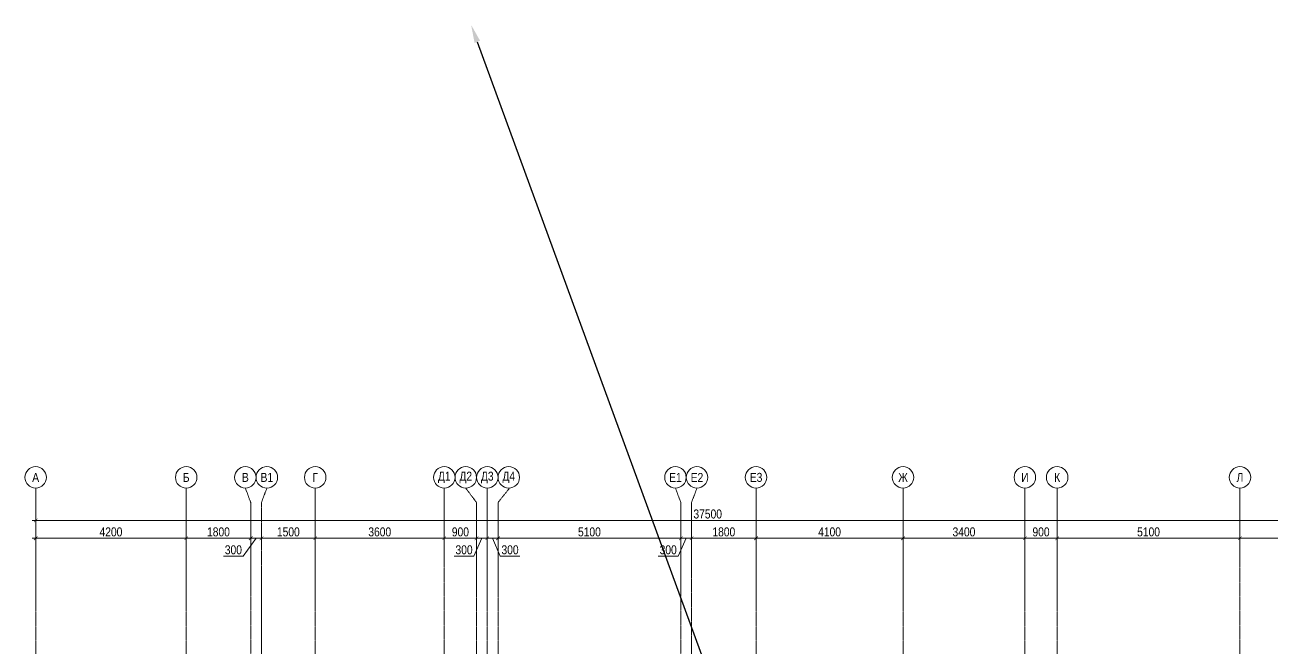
# Model space of a CAD drawing. Header units: millimetres. Extents: x -65509 to 912790, y 446 to 713294.
# Drawn here: x 389301 to 424070, y 641786 to 659149 of the extents above; entities that cross this region are included whole.
import ezdxf
from ezdxf import colors
from ezdxf.entities.mleader import LeaderData, LeaderLine
from ezdxf.enums import TextEntityAlignment as Align
from ezdxf.math import Vec2, Vec3

# ---------------------------------------------------------------- set-up
doc = ezdxf.new("R2010")
doc.units = ezdxf.units.MM
doc.linetypes.add('CENTER2', pattern=[28.575, 19.05, -3.175, 3.175, -3.175])
doc.layers.get('Defpoints').update_dxf_attribs({"color": 250})
doc.layers.add('АР_Делит', color=250, linetype='Continuous', lineweight=0, plot=False)
doc.layers.add('РД_Оси_100', color=250, linetype='Continuous', lineweight=0)
doc.layers.add('РД_Оси_размер', color=250, linetype='Continuous', lineweight=0)
doc.styles.add('style1', font='ARIALN.TTF')
doc.styles.add('ккк', font='isocpeur.ttf', dxfattribs={"width": 0.85, "oblique": 15})
doc.dimstyles.new('Dim100_ареал', dxfattribs={"dimscale": 100, "dimtxt": 2.5, "dimasz": 1, "dimexe": 1, "dimexo": 1, "dimgap": 0.5, "dimtad": 1, "dimzin": 12, "dimdsep": 46, "dimtxsty": 'style1', "dimblk": 'ARCHTICK', "dimcen": 1, "dimdle": 1, "dimclrd": 256, "dimclre": 256, "dimaunit": 1, "dimadec": 0, "dimazin": 3, "dimtfac": 1, "dimtmove": 1, "dimatfit": 3, "dimldrblk": 'OPEN30', "dimfxl": 4, "dimfxlon": 1, "dimtolj": 1, "dimtzin": 0, "dimlwd": 9, "dimlwe": 9, "dimarcsym": 0})

# ---------------------------------------------------------------- blocks, each defined once
blk = doc.blocks.new('A-iden')
at = {"linetype": 'Continuous', "lineweight": 5}
blk.add_circle((0, -4), 3, dxfattribs=at)
at = {"color": 0, "linetype": 'Continuous', "lineweight": 20, "style": 'ккк', "width": 0.85}
blk.add_attdef('ID', text='', height=8, dxfattribs=at).set_placement((0.31, -3.85), align=Align.MIDDLE_CENTER)
blk = doc.blocks.new('_ArchTick')
at = {"color": 0, "linetype": 'ByBlock', "const_width": 0.15}
blk.add_lwpolyline([(-0.5, -0.5), (0.5, 0.5)], dxfattribs=at)
blk = doc.blocks.new('*D334')
at = {"layer": 'Defpoints', "color": 0, "transparency": 16777216}
for p in [(37500, 139039), (0, 137039), (37500, 137039)]:
    blk.add_point(p, dxfattribs=at)
at = {"layer": 'РД_Оси_размер', "color": 0, "lineweight": 5, "transparency": 16777216}
for p, q in [((0, 138839), (0, 139139)), ((37500, 138839), (37500, 139139)), ((-100, 139039), (37600, 139039))]:
    blk.add_line(p, q, dxfattribs=at)
at = {"layer": 'РД_Оси_размер', "color": 0, "lineweight": 5, "transparency": 16777216, "xscale": 100, "yscale": 100, "zscale": 100, "rotation": 180}
blk.add_blockref('_ArchTick', (0, 139039), dxfattribs=at)
at = {"layer": 'РД_Оси_размер', "color": 0, "lineweight": 5, "transparency": 16777216, "xscale": 100, "yscale": 100, "zscale": 100}
blk.add_blockref('_ArchTick', (37500, 139039), dxfattribs=at)
at = {"layer": 'РД_Оси_размер', "color": 0, "transparency": 16777216, "insert": (18750, 139216), "char_height": 250, "attachment_point": 5, "style": 'style1'}
blk.add_mtext('\\A1;37500', dxfattribs=at)
blk = doc.blocks.new('_Open30')
at = {"color": 0, "linetype": 'ByBlock', "lineweight": -2}
for p, q in [((-1, 0.27), (0, 0)), ((0, 0), (-1, -0.27)), ((0, 0), (-1, 0))]:
    blk.add_line(p, q, dxfattribs=at)
blk = doc.blocks.new('*D336')
at = {"layer": 'Defpoints', "color": 0, "transparency": 16777216}
for p in [(4200, 138539), (0, 137039), (4200, 137039)]:
    blk.add_point(p, dxfattribs=at)
at = {"layer": 'РД_Оси_размер', "color": 0, "lineweight": 5, "transparency": 16777216}
for p, q in [((-100, 138539), (4300, 138539)), ((0, 138339), (0, 138639)), ((4200, 138339), (4200, 138639))]:
    blk.add_line(p, q, dxfattribs=at)
at = {"layer": 'РД_Оси_размер', "color": 0, "lineweight": 5, "transparency": 16777216, "xscale": 100, "yscale": 100, "zscale": 100, "rotation": 180}
blk.add_blockref('_ArchTick', (0, 138539), dxfattribs=at)
at = {"layer": 'РД_Оси_размер', "color": 0, "lineweight": 5, "transparency": 16777216, "xscale": 100, "yscale": 100, "zscale": 100}
blk.add_blockref('_ArchTick', (4200, 138539), dxfattribs=at)
at = {"layer": 'РД_Оси_размер', "color": 0, "transparency": 16777216, "insert": (2100, 138716), "char_height": 250, "attachment_point": 5, "style": 'style1'}
blk.add_mtext('\\A1;4200', dxfattribs=at)
blk = doc.blocks.new('*D337')
at = {"layer": 'Defpoints', "color": 0, "transparency": 16777216}
for p in [(6000, 138539), (4200, 137039), (6000, 137039)]:
    blk.add_point(p, dxfattribs=at)
at = {"layer": 'РД_Оси_размер', "color": 0, "lineweight": 5, "transparency": 16777216}
for p, q in [((4100, 138539), (6100, 138539)), ((4200, 138339), (4200, 138639)), ((6000, 138339), (6000, 138639))]:
    blk.add_line(p, q, dxfattribs=at)
at = {"layer": 'РД_Оси_размер', "color": 0, "lineweight": 5, "transparency": 16777216, "xscale": 100, "yscale": 100, "zscale": 100, "rotation": 180}
blk.add_blockref('_ArchTick', (4200, 138539), dxfattribs=at)
at = {"layer": 'РД_Оси_размер', "color": 0, "lineweight": 5, "transparency": 16777216, "xscale": 100, "yscale": 100, "zscale": 100}
blk.add_blockref('_ArchTick', (6000, 138539), dxfattribs=at)
at = {"layer": 'РД_Оси_размер', "color": 0, "transparency": 16777216, "insert": (5100, 138716), "char_height": 250, "attachment_point": 5, "style": 'style1'}
blk.add_mtext('\\A1;1800', dxfattribs=at)
blk = doc.blocks.new('*D338')
at = {"layer": 'Defpoints', "color": 0, "transparency": 16777216}
for p in [(6300, 138539), (6000, 137039), (6300, 137039)]:
    blk.add_point(p, dxfattribs=at)
at = {"layer": 'РД_Оси_размер', "color": 0, "lineweight": 5, "transparency": 16777216}
for p, q in [((6150, 138539), (5792, 138039)), ((5900, 138539), (6400, 138539)), ((6000, 138339), (6000, 138639)), ((6300, 138339), (6300, 138639)), ((5792, 138039), (5240, 138039))]:
    blk.add_line(p, q, dxfattribs=at)
at = {"layer": 'РД_Оси_размер', "color": 0, "lineweight": 5, "transparency": 16777216, "xscale": 100, "yscale": 100, "zscale": 100, "rotation": 180}
blk.add_blockref('_ArchTick', (6000, 138539), dxfattribs=at)
at = {"layer": 'РД_Оси_размер', "color": 0, "lineweight": 5, "transparency": 16777216, "xscale": 100, "yscale": 100, "zscale": 100}
blk.add_blockref('_ArchTick', (6300, 138539), dxfattribs=at)
at = {"layer": 'РД_Оси_размер', "color": 0, "transparency": 16777216, "insert": (5516, 138216), "char_height": 250, "attachment_point": 5, "style": 'style1'}
blk.add_mtext('\\A1;300', dxfattribs=at)
blk = doc.blocks.new('*D391')
at = {"layer": 'Defpoints', "color": 0, "transparency": 16777216}
for p in [(7800, 138539), (6300, 137039), (7800, 137039)]:
    blk.add_point(p, dxfattribs=at)
at = {"layer": 'РД_Оси_размер', "color": 0, "lineweight": 5, "transparency": 16777216}
for p, q in [((6200, 138539), (7900, 138539)), ((6300, 138339), (6300, 138639)), ((7800, 138339), (7800, 138639))]:
    blk.add_line(p, q, dxfattribs=at)
at = {"layer": 'РД_Оси_размер', "color": 0, "lineweight": 5, "transparency": 16777216, "xscale": 100, "yscale": 100, "zscale": 100, "rotation": 180}
blk.add_blockref('_ArchTick', (6300, 138539), dxfattribs=at)
at = {"layer": 'РД_Оси_размер', "color": 0, "lineweight": 5, "transparency": 16777216, "xscale": 100, "yscale": 100, "zscale": 100}
blk.add_blockref('_ArchTick', (7800, 138539), dxfattribs=at)
at = {"layer": 'РД_Оси_размер', "color": 0, "transparency": 16777216, "insert": (7050, 138716), "char_height": 250, "attachment_point": 5, "style": 'style1'}
blk.add_mtext('\\A1;1500', dxfattribs=at)
blk = doc.blocks.new('*D392')
at = {"layer": 'Defpoints', "color": 0, "transparency": 16777216}
for p in [(11400, 138539), (7800, 137039), (11400, 137039)]:
    blk.add_point(p, dxfattribs=at)
at = {"layer": 'РД_Оси_размер', "color": 0, "lineweight": 5, "transparency": 16777216}
for p, q in [((7700, 138539), (11500, 138539)), ((7800, 138339), (7800, 138639)), ((11400, 138339), (11400, 138639))]:
    blk.add_line(p, q, dxfattribs=at)
at = {"layer": 'РД_Оси_размер', "color": 0, "lineweight": 5, "transparency": 16777216, "xscale": 100, "yscale": 100, "zscale": 100, "rotation": 180}
blk.add_blockref('_ArchTick', (7800, 138539), dxfattribs=at)
at = {"layer": 'РД_Оси_размер', "color": 0, "lineweight": 5, "transparency": 16777216, "xscale": 100, "yscale": 100, "zscale": 100}
blk.add_blockref('_ArchTick', (11400, 138539), dxfattribs=at)
at = {"layer": 'РД_Оси_размер', "color": 0, "transparency": 16777216, "insert": (9600, 138716), "char_height": 250, "attachment_point": 5, "style": 'style1'}
blk.add_mtext('\\A1;3600', dxfattribs=at)
blk = doc.blocks.new('*D393')
at = {"layer": 'Defpoints', "color": 0, "transparency": 16777216}
for p in [(12300, 138539), (11400, 137039), (12300, 137039)]:
    blk.add_point(p, dxfattribs=at)
at = {"layer": 'РД_Оси_размер', "color": 0, "lineweight": 5, "transparency": 16777216}
for p, q in [((11300, 138539), (12400, 138539)), ((11400, 138339), (11400, 138639)), ((12300, 138339), (12300, 138639))]:
    blk.add_line(p, q, dxfattribs=at)
at = {"layer": 'РД_Оси_размер', "color": 0, "lineweight": 5, "transparency": 16777216, "xscale": 100, "yscale": 100, "zscale": 100, "rotation": 180}
blk.add_blockref('_ArchTick', (11400, 138539), dxfattribs=at)
at = {"layer": 'РД_Оси_размер', "color": 0, "lineweight": 5, "transparency": 16777216, "xscale": 100, "yscale": 100, "zscale": 100}
blk.add_blockref('_ArchTick', (12300, 138539), dxfattribs=at)
at = {"layer": 'РД_Оси_размер', "color": 0, "transparency": 16777216, "insert": (11850, 138716), "char_height": 250, "attachment_point": 5, "style": 'style1'}
blk.add_mtext('\\A1;900', dxfattribs=at)
blk = doc.blocks.new('*D394')
at = {"layer": 'Defpoints', "color": 0, "transparency": 16777216}
for p in [(12600, 138539), (12300, 137039), (12600, 137039)]:
    blk.add_point(p, dxfattribs=at)
at = {"layer": 'РД_Оси_размер', "color": 0, "lineweight": 5, "transparency": 16777216}
for p, q in [((12200, 138539), (12700, 138539)), ((12450, 138539), (12229, 138039)), ((12300, 138339), (12300, 138639)), ((12600, 138339), (12600, 138639)), ((12229, 138039), (11676, 138039))]:
    blk.add_line(p, q, dxfattribs=at)
at = {"layer": 'РД_Оси_размер', "color": 0, "lineweight": 5, "transparency": 16777216, "xscale": 100, "yscale": 100, "zscale": 100, "rotation": 180}
blk.add_blockref('_ArchTick', (12300, 138539), dxfattribs=at)
at = {"layer": 'РД_Оси_размер', "color": 0, "lineweight": 5, "transparency": 16777216, "xscale": 100, "yscale": 100, "zscale": 100}
blk.add_blockref('_ArchTick', (12600, 138539), dxfattribs=at)
at = {"layer": 'РД_Оси_размер', "color": 0, "transparency": 16777216, "insert": (11952, 138216), "char_height": 250, "attachment_point": 5, "style": 'style1'}
blk.add_mtext('\\A1;300', dxfattribs=at)
blk = doc.blocks.new('*D395')
at = {"layer": 'Defpoints', "color": 0, "transparency": 16777216}
for p in [(12900, 138539), (12600, 137039), (12900, 137039)]:
    blk.add_point(p, dxfattribs=at)
at = {"layer": 'РД_Оси_размер', "color": 0, "lineweight": 5, "transparency": 16777216}
for p, q in [((12500, 138539), (13000, 138539)), ((12600, 138339), (12600, 138639)), ((12750, 138539), (12959, 138039)), ((12900, 138339), (12900, 138639)), ((12959, 138039), (13511, 138039))]:
    blk.add_line(p, q, dxfattribs=at)
at = {"layer": 'РД_Оси_размер', "color": 0, "lineweight": 5, "transparency": 16777216, "xscale": 100, "yscale": 100, "zscale": 100, "rotation": 180}
blk.add_blockref('_ArchTick', (12600, 138539), dxfattribs=at)
at = {"layer": 'РД_Оси_размер', "color": 0, "lineweight": 5, "transparency": 16777216, "xscale": 100, "yscale": 100, "zscale": 100}
blk.add_blockref('_ArchTick', (12900, 138539), dxfattribs=at)
at = {"layer": 'РД_Оси_размер', "color": 0, "transparency": 16777216, "insert": (13235, 138216), "char_height": 250, "attachment_point": 5, "style": 'style1'}
blk.add_mtext('\\A1;300', dxfattribs=at)
blk = doc.blocks.new('*D396')
at = {"layer": 'Defpoints', "color": 0, "transparency": 16777216}
for p in [(18000, 138539), (12900, 137039), (18000, 137039)]:
    blk.add_point(p, dxfattribs=at)
at = {"layer": 'РД_Оси_размер', "color": 0, "lineweight": 5, "transparency": 16777216}
for p, q in [((12800, 138539), (18100, 138539)), ((12900, 138339), (12900, 138639)), ((18000, 138339), (18000, 138639))]:
    blk.add_line(p, q, dxfattribs=at)
at = {"layer": 'РД_Оси_размер', "color": 0, "lineweight": 5, "transparency": 16777216, "xscale": 100, "yscale": 100, "zscale": 100, "rotation": 180}
blk.add_blockref('_ArchTick', (12900, 138539), dxfattribs=at)
at = {"layer": 'РД_Оси_размер', "color": 0, "lineweight": 5, "transparency": 16777216, "xscale": 100, "yscale": 100, "zscale": 100}
blk.add_blockref('_ArchTick', (18000, 138539), dxfattribs=at)
at = {"layer": 'РД_Оси_размер', "color": 0, "transparency": 16777216, "insert": (15450, 138716), "char_height": 250, "attachment_point": 5, "style": 'style1'}
blk.add_mtext('\\A1;5100', dxfattribs=at)
blk = doc.blocks.new('*D397')
at = {"layer": 'Defpoints', "color": 0, "transparency": 16777216}
for p in [(18300, 138539), (18000, 137039), (18300, 137039)]:
    blk.add_point(p, dxfattribs=at)
at = {"layer": 'РД_Оси_размер', "color": 0, "lineweight": 5, "transparency": 16777216}
for p, q in [((17900, 138539), (18400, 138539)), ((18150, 138539), (17925, 138039)), ((18000, 138339), (18000, 138639)), ((18300, 138339), (18300, 138639)), ((17925, 138039), (17372, 138039))]:
    blk.add_line(p, q, dxfattribs=at)
at = {"layer": 'РД_Оси_размер', "color": 0, "lineweight": 5, "transparency": 16777216, "xscale": 100, "yscale": 100, "zscale": 100, "rotation": 180}
blk.add_blockref('_ArchTick', (18000, 138539), dxfattribs=at)
at = {"layer": 'РД_Оси_размер', "color": 0, "lineweight": 5, "transparency": 16777216, "xscale": 100, "yscale": 100, "zscale": 100}
blk.add_blockref('_ArchTick', (18300, 138539), dxfattribs=at)
at = {"layer": 'РД_Оси_размер', "color": 0, "transparency": 16777216, "insert": (17648, 138216), "char_height": 250, "attachment_point": 5, "style": 'style1'}
blk.add_mtext('\\A1;300', dxfattribs=at)
blk = doc.blocks.new('*D398')
at = {"layer": 'Defpoints', "color": 0, "transparency": 16777216}
for p in [(20100, 138539), (18300, 137039), (20100, 137039)]:
    blk.add_point(p, dxfattribs=at)
at = {"layer": 'РД_Оси_размер', "color": 0, "lineweight": 5, "transparency": 16777216}
for p, q in [((18200, 138539), (20200, 138539)), ((18300, 138339), (18300, 138639)), ((20100, 138339), (20100, 138639))]:
    blk.add_line(p, q, dxfattribs=at)
at = {"layer": 'РД_Оси_размер', "color": 0, "lineweight": 5, "transparency": 16777216, "xscale": 100, "yscale": 100, "zscale": 100, "rotation": 180}
blk.add_blockref('_ArchTick', (18300, 138539), dxfattribs=at)
at = {"layer": 'РД_Оси_размер', "color": 0, "lineweight": 5, "transparency": 16777216, "xscale": 100, "yscale": 100, "zscale": 100}
blk.add_blockref('_ArchTick', (20100, 138539), dxfattribs=at)
at = {"layer": 'РД_Оси_размер', "color": 0, "transparency": 16777216, "insert": (19200, 138716), "char_height": 250, "attachment_point": 5, "style": 'style1'}
blk.add_mtext('\\A1;1800', dxfattribs=at)
blk = doc.blocks.new('*D399')
at = {"layer": 'Defpoints', "color": 0, "transparency": 16777216}
for p in [(24200, 138539), (20100, 137039), (24200, 137039)]:
    blk.add_point(p, dxfattribs=at)
at = {"layer": 'РД_Оси_размер', "color": 0, "lineweight": 5, "transparency": 16777216}
for p, q in [((20000, 138539), (24300, 138539)), ((20100, 138339), (20100, 138639)), ((24200, 138339), (24200, 138639))]:
    blk.add_line(p, q, dxfattribs=at)
at = {"layer": 'РД_Оси_размер', "color": 0, "lineweight": 5, "transparency": 16777216, "xscale": 100, "yscale": 100, "zscale": 100, "rotation": 180}
blk.add_blockref('_ArchTick', (20100, 138539), dxfattribs=at)
at = {"layer": 'РД_Оси_размер', "color": 0, "lineweight": 5, "transparency": 16777216, "xscale": 100, "yscale": 100, "zscale": 100}
blk.add_blockref('_ArchTick', (24200, 138539), dxfattribs=at)
at = {"layer": 'РД_Оси_размер', "color": 0, "transparency": 16777216, "insert": (22150, 138716), "char_height": 250, "attachment_point": 5, "style": 'style1'}
blk.add_mtext('\\A1;4100', dxfattribs=at)
blk = doc.blocks.new('*D400')
at = {"layer": 'Defpoints', "color": 0, "transparency": 16777216}
for p in [(27600, 138539), (24200, 137039), (27600, 137039)]:
    blk.add_point(p, dxfattribs=at)
at = {"layer": 'РД_Оси_размер', "color": 0, "lineweight": 5, "transparency": 16777216}
for p, q in [((24100, 138539), (27700, 138539)), ((24200, 138339), (24200, 138639)), ((27600, 138339), (27600, 138639))]:
    blk.add_line(p, q, dxfattribs=at)
at = {"layer": 'РД_Оси_размер', "color": 0, "lineweight": 5, "transparency": 16777216, "xscale": 100, "yscale": 100, "zscale": 100, "rotation": 180}
blk.add_blockref('_ArchTick', (24200, 138539), dxfattribs=at)
at = {"layer": 'РД_Оси_размер', "color": 0, "lineweight": 5, "transparency": 16777216, "xscale": 100, "yscale": 100, "zscale": 100}
blk.add_blockref('_ArchTick', (27600, 138539), dxfattribs=at)
at = {"layer": 'РД_Оси_размер', "color": 0, "transparency": 16777216, "insert": (25900, 138716), "char_height": 250, "attachment_point": 5, "style": 'style1'}
blk.add_mtext('\\A1;3400', dxfattribs=at)
blk = doc.blocks.new('*D401')
at = {"layer": 'Defpoints', "color": 0, "transparency": 16777216}
for p in [(28500, 138539), (27600, 137039), (28500, 137039)]:
    blk.add_point(p, dxfattribs=at)
at = {"layer": 'РД_Оси_размер', "color": 0, "lineweight": 5, "transparency": 16777216}
for p, q in [((27500, 138539), (28600, 138539)), ((27600, 138339), (27600, 138639)), ((28500, 138339), (28500, 138639))]:
    blk.add_line(p, q, dxfattribs=at)
at = {"layer": 'РД_Оси_размер', "color": 0, "lineweight": 5, "transparency": 16777216, "xscale": 100, "yscale": 100, "zscale": 100, "rotation": 180}
blk.add_blockref('_ArchTick', (27600, 138539), dxfattribs=at)
at = {"layer": 'РД_Оси_размер', "color": 0, "lineweight": 5, "transparency": 16777216, "xscale": 100, "yscale": 100, "zscale": 100}
blk.add_blockref('_ArchTick', (28500, 138539), dxfattribs=at)
at = {"layer": 'РД_Оси_размер', "color": 0, "transparency": 16777216, "insert": (28050, 138716), "char_height": 250, "attachment_point": 5, "style": 'style1'}
blk.add_mtext('\\A1;900', dxfattribs=at)
blk = doc.blocks.new('*D402')
at = {"layer": 'Defpoints', "color": 0, "transparency": 16777216}
for p in [(33600, 138539), (28500, 137039), (33600, 137039)]:
    blk.add_point(p, dxfattribs=at)
at = {"layer": 'РД_Оси_размер', "color": 0, "lineweight": 5, "transparency": 16777216}
for p, q in [((28400, 138539), (33700, 138539)), ((28500, 138339), (28500, 138639)), ((33600, 138339), (33600, 138639))]:
    blk.add_line(p, q, dxfattribs=at)
at = {"layer": 'РД_Оси_размер', "color": 0, "lineweight": 5, "transparency": 16777216, "xscale": 100, "yscale": 100, "zscale": 100, "rotation": 180}
blk.add_blockref('_ArchTick', (28500, 138539), dxfattribs=at)
at = {"layer": 'РД_Оси_размер', "color": 0, "lineweight": 5, "transparency": 16777216, "xscale": 100, "yscale": 100, "zscale": 100}
blk.add_blockref('_ArchTick', (33600, 138539), dxfattribs=at)
at = {"layer": 'РД_Оси_размер', "color": 0, "transparency": 16777216, "insert": (31050, 138716), "char_height": 250, "attachment_point": 5, "style": 'style1'}
blk.add_mtext('\\A1;5100', dxfattribs=at)
blk = doc.blocks.new('*D403')
at = {"layer": 'Defpoints', "color": 0, "transparency": 16777216}
for p in [(37500, 138539), (33600, 137039), (37500, 137039)]:
    blk.add_point(p, dxfattribs=at)
at = {"layer": 'РД_Оси_размер', "color": 0, "lineweight": 5, "transparency": 16777216}
for p, q in [((33500, 138539), (37600, 138539)), ((33600, 138339), (33600, 138639)), ((37500, 138339), (37500, 138639))]:
    blk.add_line(p, q, dxfattribs=at)
at = {"layer": 'РД_Оси_размер', "color": 0, "lineweight": 5, "transparency": 16777216, "xscale": 100, "yscale": 100, "zscale": 100, "rotation": 180}
blk.add_blockref('_ArchTick', (33600, 138539), dxfattribs=at)
at = {"layer": 'РД_Оси_размер', "color": 0, "lineweight": 5, "transparency": 16777216, "xscale": 100, "yscale": 100, "zscale": 100}
blk.add_blockref('_ArchTick', (37500, 138539), dxfattribs=at)
at = {"layer": 'РД_Оси_размер', "color": 0, "transparency": 16777216, "insert": (35550, 138716), "char_height": 250, "attachment_point": 5, "style": 'style1'}
blk.add_mtext('\\A1;3900', dxfattribs=at)
blk = doc.blocks.new('СОШ_2200_АР_ОСИ_М100_28.05.24')
at = {"layer": 'РД_Оси_100', "linetype": 'CENTER2'}
for p, q in [((0, -6155), (0, 139938.679)), ((4200, -6155), (4200, 139938.679)), ((20100, -6155), (20100, 139938.679)), ((27600, -6155), (27600, 139938.679))]:
    blk.add_line(p, q, dxfattribs=at)
at = {"layer": 'РД_Оси_100', "color": 1, "linetype": 'CENTER2'}
blk.add_line((24200, -6155), (24200, 139938.679), dxfattribs=at)
at = {"layer": 'РД_Оси_100', "linetype": 'CENTER2'}
for points in [[(5849.555, 139938.679), (6000, 139538.679), (6000, -6194.559)], [(6300, -6195.83), (6300, 139538.679), (6450, 139938.679)], [(7800, -6155), (7800, 139938.679)], [(11400, 139938.679), (11400, -6155)], [(12000.12, -6155), (12300, -5755), (12300, 139538.679), (12000, 139938.679)], [(12600, -6155), (12600, 139938.679)], [(13200, -6155), (12900, -5755), (12900, 139538.679), (13220.167, 139939.357)], [(17850, 139938.679), (18000, 139538.679), (18000, -6194.092)], [(18300, -6196.31), (18300, 139538.679), (18450, 139938.679)], [(28500, -6155), (28500, 139938.679)]]:
    blk.add_lwpolyline(points, dxfattribs=at)
at = {"layer": 'РД_Оси_100', "color": 1, "linetype": 'CENTER2'}
blk.add_lwpolyline([(33600, 139938.679), (33600, -6155)], dxfattribs=at)
at = {"layer": 'РД_Оси_100', "color": 0}
ref = blk.add_blockref('A-iden', (0, 140638.679), dxfattribs=dict(at, xscale=100, yscale=100, zscale=100))
ref.add_attrib('ID', 'А', dxfattribs={"layer": '0', "linetype": 'Continuous', "height": 250, "style": 'style1'}).set_placement((0, 140238.679), align=Align.MIDDLE)
ref = blk.add_blockref('A-iden', (4200, 140638.679), dxfattribs=dict(at, xscale=100, yscale=100, zscale=100))
ref.add_attrib('ID', 'Б', dxfattribs={"layer": '0', "linetype": 'Continuous', "height": 250, "style": 'style1'}).set_placement((4200, 140238.679), align=Align.MIDDLE)
ref = blk.add_blockref('A-iden', (5850, 140638.678), dxfattribs=dict(at, xscale=100, yscale=100, zscale=100))
ref.add_attrib('ID', 'В', dxfattribs={"layer": '0', "linetype": 'Continuous', "height": 250, "style": 'style1'}).set_placement((5850, 140238.678), align=Align.MIDDLE)
ref = blk.add_blockref('A-iden', (6450, 140638.679), dxfattribs=dict(at, xscale=100, yscale=100, zscale=100))
ref.add_attrib('ID', 'В1', dxfattribs={"layer": '0', "linetype": 'Continuous', "height": 250, "style": 'style1'}).set_placement((6450, 140238.679), align=Align.MIDDLE)
ref = blk.add_blockref('A-iden', (7800, 140638.679), dxfattribs=dict(at, xscale=100, yscale=100, zscale=100))
ref.add_attrib('ID', 'Г', dxfattribs={"layer": '0', "linetype": 'Continuous', "height": 250, "style": 'style1'}).set_placement((7800, 140238.679), align=Align.MIDDLE)
ref = blk.add_blockref('A-iden', (11400, 140638.679), dxfattribs=dict(at, xscale=100, yscale=100, zscale=100))
ref.add_attrib('ID', 'Д1', dxfattribs={"layer": '0', "linetype": 'Continuous', "height": 250, "style": 'style1'}).set_placement((11400, 140238.679), align=Align.MIDDLE)
ref = blk.add_blockref('A-iden', (12000, 140638.679), dxfattribs=dict(at, xscale=100, yscale=100, zscale=100))
ref.add_attrib('ID', 'Д2', dxfattribs={"layer": '0', "linetype": 'Continuous', "height": 250, "style": 'style1'}).set_placement((12000, 140238.679), align=Align.MIDDLE)
ref = blk.add_blockref('A-iden', (12600, 140638.679), dxfattribs=dict(at, xscale=100, yscale=100, zscale=100))
ref.add_attrib('ID', 'Д3', dxfattribs={"layer": '0', "linetype": 'Continuous', "height": 250, "style": 'style1'}).set_placement((12600, 140238.679), align=Align.MIDDLE)
ref = blk.add_blockref('A-iden', (13200, 140638.678), dxfattribs=dict(at, xscale=100, yscale=100, zscale=100))
ref.add_attrib('ID', 'Д4', dxfattribs={"layer": '0', "linetype": 'Continuous', "height": 250, "style": 'style1'}).set_placement((13200, 140238.678), align=Align.MIDDLE)
ref = blk.add_blockref('A-iden', (17850, 140638.679), dxfattribs=dict(at, xscale=100, yscale=100, zscale=100))
ref.add_attrib('ID', 'Е1', dxfattribs={"layer": '0', "linetype": 'Continuous', "height": 250, "style": 'style1'}).set_placement((17850, 140238.679), align=Align.MIDDLE)
ref = blk.add_blockref('A-iden', (18450, 140638.679), dxfattribs=dict(at, xscale=100, yscale=100, zscale=100))
ref.add_attrib('ID', 'Е2', dxfattribs={"layer": '0', "linetype": 'Continuous', "height": 250, "style": 'style1'}).set_placement((18450, 140238.679), align=Align.MIDDLE)
ref = blk.add_blockref('A-iden', (20100, 140638.679), dxfattribs=dict(at, xscale=100, yscale=100, zscale=100))
ref.add_attrib('ID', 'Е3', dxfattribs={"layer": '0', "linetype": 'Continuous', "height": 250, "style": 'style1'}).set_placement((20100, 140238.679), align=Align.MIDDLE)
ref = blk.add_blockref('A-iden', (24200, 140638.679), dxfattribs=dict(at, xscale=100, yscale=100, zscale=100))
ref.add_attrib('ID', 'Ж', dxfattribs={"layer": '0', "linetype": 'Continuous', "height": 250, "style": 'style1'}).set_placement((24200, 140238.679), align=Align.MIDDLE)
ref = blk.add_blockref('A-iden', (27600, 140638.679), dxfattribs=dict(at, xscale=100, yscale=100, zscale=100))
ref.add_attrib('ID', 'И', dxfattribs={"layer": '0', "linetype": 'Continuous', "height": 250, "style": 'style1'}).set_placement((27600, 140238.679), align=Align.MIDDLE)
ref = blk.add_blockref('A-iden', (28500, 140638.679), dxfattribs=dict(at, xscale=100, yscale=100, zscale=100))
ref.add_attrib('ID', 'К', dxfattribs={"layer": '0', "linetype": 'Continuous', "height": 250, "style": 'style1'}).set_placement((28500, 140238.679), align=Align.MIDDLE)
ref = blk.add_blockref('A-iden', (33600, 140638.679), dxfattribs=dict(at, xscale=100, yscale=100, zscale=100))
ref.add_attrib('ID', 'Л', dxfattribs={"layer": '0', "linetype": 'Continuous', "height": 250, "style": 'style1'}).set_placement((33600, 140238.679), align=Align.MIDDLE)
at = {"layer": 'РД_Оси_размер'}
for base, p1, p2, picture, middle in [((37500, 139038.679), (0, 137038.679), (37500, 137038.679), '*D334', (18750, 139216.322)), ((4200, 138538.679), (0, 137038.679), (4200, 137038.679), '*D336', (2100, 138716.322)), ((6000, 138538.679), (4200, 137038.679), (6000, 137038.679), '*D337', (5100, 138716.322)), ((7800, 138538.679), (6300, 137038.679), (7800, 137038.679), '*D391', (7050, 138716.322)), ((11400, 138538.679), (7800, 137038.679), (11400, 137038.679), '*D392', (9600, 138716.322)), ((12300, 138538.679), (11400, 137038.679), (12300, 137038.679), '*D393', (11850, 138716.322)), ((18000, 138538.679), (12900, 137038.679), (18000, 137038.679), '*D396', (15450, 138716.322)), ((20100, 138538.679), (18300, 137038.679), (20100, 137038.679), '*D398', (19200, 138716.322)), ((24200, 138538.679), (20100, 137038.679), (24200, 137038.679), '*D399', (22150, 138716.322)), ((27600, 138538.679), (24200, 137038.679), (27600, 137038.679), '*D400', (25900, 138716.322)), ((28500, 138538.679), (27600, 137038.679), (28500, 137038.679), '*D401', (28050, 138716.322)), ((33600, 138538.679), (28500, 137038.679), (33600, 137038.679), '*D402', (31050, 138716.322)), ((37500, 138538.679), (33600, 137038.679), (37500, 137038.679), '*D403', (35550, 138716.322))]:
    dim = blk.add_linear_dim(base=base, p1=p1, p2=p2, dimstyle='Dim100_ареал', dxfattribs=at)
    dim.commit()
    dim.dimension.update_dxf_attribs({"geometry": picture, "text_midpoint": middle})
for base, p1, p2, picture, middle in [((6300, 138538.679), (6000, 137038.679), (6300, 137038.679), '*D338', (5742.078, 138038.679)), ((12600, 138538.679), (12300, 137038.679), (12600, 137038.679), '*D394', (12178.569, 138038.679)), ((12900, 138538.679), (12600, 137038.679), (12900, 137038.679), '*D395', (13009.032, 138038.679)), ((18300, 138538.679), (18000, 137038.679), (18300, 137038.679), '*D397', (17874.514, 138038.679))]:
    dim = blk.add_linear_dim(base=base, p1=p1, p2=p2, dimstyle='Dim100_ареал', dxfattribs=at)
    dim.commit()
    dim.dimension.update_dxf_attribs({"geometry": picture, "text_midpoint": middle, "dimtype": 128})

msp = doc.modelspace()

# ---------------------------------------------------------------- block references
at = {"layer": 'РД_Оси_100'}
msp.add_blockref('СОШ_2200_АР_ОСИ_М100_28.05.24', (389600.882, 506283.318), dxfattribs=at)

# ---------------------------------------------------------------- leaders
at = {"layer": 'АР_Делит'}
ml = msp.add_multileader_mtext('Standard', dxfattribs=at)
ml.set_content('предусмотреть лорбик_файерборд по мет.каркасу  от ФГ-15 до покрытия фермы/перекрытия', color=256, style='style1')
ml.set_leader_properties(color=256)
ml.build(insert=Vec2(0, 0))
ml.multileader.update_dxf_attribs({"has_dogleg": 0, "text_left_attachment_type": 6, "text_right_attachment_type": 6, "arrow_head_size": 500, "scale": 100})
ctx = ml.context
ctx.base_point, ctx.scale, ctx.char_height, ctx.arrow_head_size, ctx.landing_gap_size, ctx.plane_origin, ctx.plane_x_axis, ctx.plane_y_axis = Vec3(427558.207, 588605.03), 100, 300, 500, 50, Vec3(409878.206, 573003.983), Vec3(1, 0.00000001), Vec3(-0.00000001, 1)
ctx.left_attachment, ctx.right_attachment = 6, 6
notes = []
notes.append((ctx, [(1, (1, 1, 0), (427550.207, 588605.03), (1, 0.00000001), 8, [(0, [(436950.881, 590853.318)], 0, []), (1, [(401750.882, 659149.318)], 0, [])])]))
ctx.mtext.insert, ctx.mtext.text_direction, ctx.mtext.rotation, ctx.mtext.width, ctx.mtext.defined_height, ctx.mtext.flow_direction = Vec3(427608.207, 588988.318), Vec3(1, 0.00000001), 0.00000001, 4538.94863, 395.157, 5
for ctx, leaders in notes:
    for number, flags, end, landing, length, lines in leaders:
        leader = LeaderData()
        leader.index, (leader.has_last_leader_line, leader.has_dogleg_vector, leader.attachment_direction) = number, flags
        leader.last_leader_point, leader.dogleg_vector, leader.dogleg_length = Vec3(end), Vec3(landing), length
        for number, points, colour, breaks in lines:
            line = LeaderLine()
            line.index, line.vertices, line.color, line.breaks = number, Vec3.list(points), colors.encode_raw_color(colour), breaks
            leader.lines.append(line)
        ctx.leaders.append(leader)

doc.saveas('drawing.dxf')
